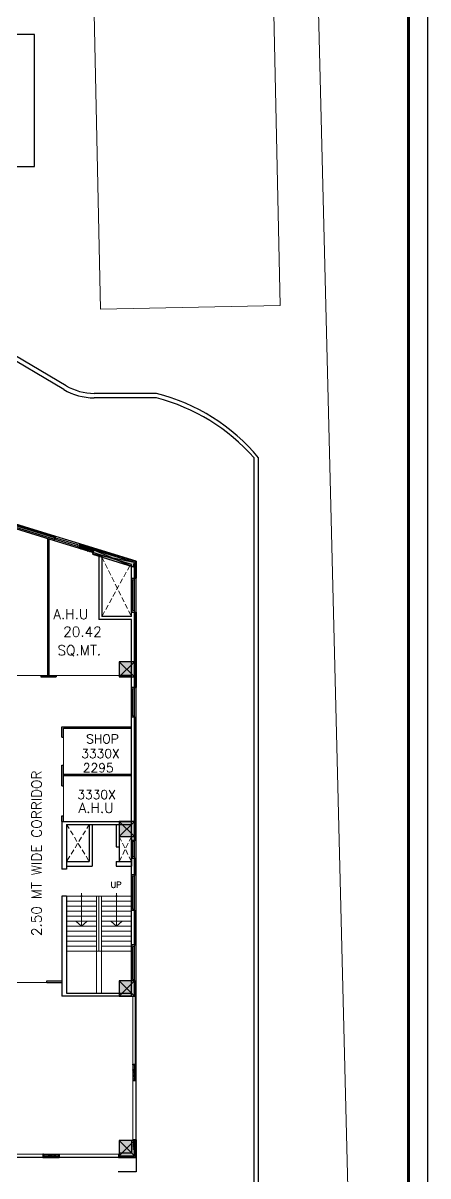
# Model space of a CAD drawing. Extents: x -14054 to 906348, y -36965 to 188562.
# Drawn here: x 132043 to 152336, y 75617 to 133400 of the extents above; entities that cross this region are included whole.
import ezdxf
from ezdxf.enums import TextEntityAlignment as Align

# ---------------------------------------------------------------- set-up
doc = ezdxf.new("R2010")
doc.units = 0
doc.header["$LTSCALE"] = 1000
doc.header["$MEASUREMENT"] = 0
doc.linetypes.add('HIDDEN', pattern=[0.375, 0.25, -0.125])
for name, color, linetype in [('BOR', 5, 'CONTINUOUS'), ('COL', 5, 'CONTINUOUS'), ('COL-TX2', 33, 'CONTINUOUS'), ('DOOR', 6, 'CONTINUOUS'), ('GLASS', 9, 'CONTINUOUS'), ('GNL', 1, 'CONTINUOUS'), ('GRNT', 3, 'CONTINUOUS'), ('HATCH', 9, 'CONTINUOUS'), ('LAYOUT', 7, 'CONTINUOUS'), ('SOLID', 252, 'CONTINUOUS')]:
    doc.layers.add(name, color=color, linetype=linetype)
for name, color, linetype, lineweight in [('HIDDEN', 7, 'HIDDEN', 15), ('STAIR', 4, 'CONTINUOUS', 15), ('TEXT', 3, 'CONTINUOUS', 15), ('WALL', 2, 'CONTINUOUS', 30), ('WIN', 6, 'CONTINUOUS', 9)]:
    doc.layers.add(name, color=color, linetype=linetype, lineweight=lineweight)
doc.styles.add('ROMAN', font='ROMANS')
pattern_1 = [(37.5, (172774.23, -61396.816), (-1.889801, 57.804713), [0, -45.6, 0, -51, 0, -48.75]), (7.5, (172774.23, -61396.816), (53.0933, 84.664382), [0, -24.6, 0, -41.1, 0, -15.75]), (327.5, (172737.33, -61396.816), (93.424256, 0.169772), [0, -15, 0, -54, 0, -70.5]), (317.5, (172737.33, -61396.816), (90.183798, 26.330267), [0, -7.5, 0, -35.4, 0, -40.5])]
pattern_2 = [(50, (172774.23, -61396.816), (71.726018, -6.275213), [7.5, -82.5]), (355, (172774.23, -61396.816), (-13.875133, 75.219213), [6, -66]), (100.4514, (172780.21, -61397.34), (57.850938, 68.943954), [6.37402, -70.11421]), (46.1842, (172774.23, -61376.816), (106.724105, -16.5519), [11.25, -123.75]), (96.6356, (172783.13, -61378.2), (93.46627, 97.41179), [9.56103, -105.1713]), (351.1842, (172774.23, -61376.82), (93.466195, 97.41186), [9, -99]), (21, (172784.23, -61381.816), (59.690705, -40.26189), [7.5, -82.5]), (326, (172784.23, -61381.816), (24.331533, 72.515005), [6, -66]), (71.4514, (172789.207, -61385.17), (84.022263, 32.25305), [6.37402, -70.11421]), (37.5, (172774.232, -61396.816), (1.2159855, 33.2893854), [0, -65.2, 0, -67, 0, -66.25]), (7.5, (172774.232, -61396.816), (26.306954, 39.441171), [0, -38.2, 0, -63.7, 0, -25.25]), (327.5, (172751.932, -61396.816), (53.3822436, -2.255487), [0, -25, 0, -78, 0, -103.5]), (317.5, (172741.93, -61396.816), (58.318617, 10.010498), [0, -32.5, 0, -51.8, 0, -73.5])]

# ---------------------------------------------------------------- blocks, each defined once
blk = doc.blocks.new('*U46')
at = {"layer": 'HATCH'}
h = blk.add_hatch(dxfattribs=at)
h.set_pattern_fill('AR-CONC', color=256, scale=10, style=0)
h.set_pattern_definition(pattern_2)
h.paths.add_polyline_path([(129997.04, 108638.71), (129974.98, 108567.03), (133617.77, 107445.93), (133639.84, 107517.62)])
h.paths.add_polyline_path([(129248.6, 108790.58), (129270.66, 108862.26), (127948.79, 109269.08), (127926.73, 109197.4)])
h = blk.add_hatch(dxfattribs=at)
h.set_pattern_fill('AR-SAND', color=256, scale=30, style=0)
h.set_pattern_definition(pattern_1)
h.paths.add_polyline_path([(130019.1, 108710.4), (129997.04, 108638.71), (133611.16, 107526.44), (133633.22, 107598.12)])
h.paths.add_polyline_path([(129270.66, 108862.26), (129292.72, 108933.95), (127999.52, 109331.94), (127977.46, 109260.26)])
h = blk.add_hatch(dxfattribs=at)
h.set_pattern_fill('AR-CONC', color=256, scale=10, style=0)
h.set_pattern_definition(pattern_2)
h.paths.add_polyline_path([(135539.47, 106854.52), (135561.53, 106926.2), (134839.84, 107148.31), (134817.77, 107076.62)])
h = blk.add_hatch(dxfattribs=at)
h.set_pattern_fill('AR-SAND', color=256, scale=30, style=0)
h.set_pattern_definition(pattern_1)
h.paths.add_polyline_path([(134890.57, 107211.16), (134868.51, 107139.48), (135561.53, 106926.2), (135583.59, 106997.88)])
at = {"layer": 'HATCH', "linetype": 'ByBlock'}
h = blk.add_hatch(dxfattribs=at)
h.set_pattern_fill('AR-CONC', color=256, scale=10, style=0)
h.set_pattern_definition([(220, (264522.86, 16387.43), (6.275213, -71.726018), [7.5, -82.5]), (275, (264522.86, 16387.43), (-75.219213, 13.875133), [6, -66]), (169.5486, (264523.385, 16381.45), (-68.943954, -57.850938), [6.37402, -70.11421]), (223.8158, (264502.86, 16387.43), (16.5519, -106.724105), [11.25, -123.75]), (173.3644, (264504.24, 16378.54), (-97.41179, -93.46627), [9.56103, -105.1713]), (278.8158, (264502.86, 16387.43), (-97.41186, -93.466195), [9, -99]), (249, (264507.86, 16377.43), (40.26189, -59.690705), [7.5, -82.5]), (304, (264507.86, 16377.43), (-72.515005, -24.331533), [6, -66]), (198.5486, (264511.22, 16372.455), (-32.25305, -84.022263), [6.37402, -70.11421]), (232.5, (264522.862, 16387.43), (-33.2893854, -1.2159855), [0, -65.2, 0, -67, 0, -66.25]), (262.5, (264522.86, 16387.43), (-39.441171, -26.306954), [0, -38.2, 0, -63.7, 0, -25.25]), (302.5, (264522.862, 16409.73), (2.255487, -53.3822436), [0, -25, 0, -78, 0, -103.5]), (312.5, (264522.86, 16419.73), (-10.010498, -58.318617), [0, -32.5, 0, -51.8, 0, -73.5])])
h.paths.add_polyline_path([(137624.14, 81183.87), (137549.14, 81183.87), (137549.14, 80423.87), (137624.14, 80423.87)])
at = {"layer": 'HATCH'}
h = blk.add_hatch(dxfattribs=at)
h.set_pattern_fill('AR-SAND', color=256, scale=30, style=0)
h.set_pattern_definition([(37.5, (172774.23, -61824.653), (-1.8898, 57.804713), [0, -45.6, 0, -51, 0, -48.75]), (7.5, (172774.23, -61824.65), (53.0933, 84.66438), [0, -24.6, 0, -41.1, 0, -15.75]), (327.5, (172737.33, -61824.653), (93.424256, 0.169772), [0, -15, 0, -54, 0, -70.5]), (317.5, (172737.33, -61824.65), (90.1838, 26.330267), [0, -7.5, 0, -35.4, 0, -40.5])])
h.paths.add_polyline_path([(137624.14, 77389.38), (137549.14, 77389.38), (137549.14, 76961.54), (137624.14, 76961.54)])
at = {"layer": 'HATCH', "linetype": 'ByBlock'}
h = blk.add_hatch(dxfattribs=at)
h.set_pattern_fill('AR-CONC', color=256, scale=10, style=0)
h.set_pattern_definition([(50, (197866.09, -50269.34), (71.726018, -6.275213), [7.5, -82.5]), (355, (197866.09, -50269.34), (-13.875133, 75.219213), [6, -66]), (100.4514, (197872.07, -50269.864), (57.850938, 68.943954), [6.37402, -70.11421]), (46.1842, (197866.09, -50249.34), (106.724105, -16.5519), [11.25, -123.75]), (96.6356, (197874.98, -50250.72), (93.46627, 97.41179), [9.56103, -105.1713]), (351.1842, (197866.09, -50249.34), (93.466195, 97.41186), [9, -99]), (21, (197876.09, -50254.34), (59.690705, -40.26189), [7.5, -82.5]), (326, (197876.09, -50254.34), (24.331533, 72.515005), [6, -66]), (71.4514, (197881.065, -50257.7), (84.022263, 32.25305), [6.37402, -70.11421]), (37.5, (197866.09, -50269.342), (1.2159855, 33.2893854), [0, -65.2, 0, -67, 0, -66.25]), (7.5, (197866.09, -50269.34), (26.306954, 39.441171), [0, -38.2, 0, -63.7, 0, -25.25]), (327.5, (197843.79, -50269.342), (53.3822436, -2.255487), [0, -25, 0, -78, 0, -103.5]), (317.5, (197833.79, -50269.34), (58.318617, 10.010498), [0, -32.5, 0, -51.8, 0, -73.5])])
h.paths.add_polyline_path([(133829.65, 76629.38), (133829.65, 76704.38), (133069.65, 76704.38), (133069.65, 76629.38)])
at = {"layer": 'SOLID'}
for points in [[(135583.59, 106997.88), (135515.94, 106778.06), (137556.49, 106150.06), (137624.14, 106369.89)], [(135583.59, 106997.88), (135515.94, 106778.06), (137556.49, 106150.06), (137624.14, 106369.89)], [(136864.14, 100626.38), (137624.14, 100626.38), (137624.14, 101386.38), (136864.14, 101386.38)], [(136864.14, 92629.38), (137624.14, 92629.38), (137624.14, 93389.38), (136864.14, 93389.38)], [(136864.14, 84629.38), (137624.14, 84629.38), (137624.14, 85389.38), (136864.14, 85389.38)], [(136864.14, 76629.38), (137624.14, 76629.38), (137624.14, 77389.38), (136864.14, 77389.38)]]:
    blk.add_hatch(color=256, dxfattribs=at).paths.add_polyline_path(points)
at = {"layer": 'BOR', "color": 2, "ltscale": 140}
blk.add_lwpolyline([(19201.98, 141154.49), (19201.98, 46410.42), (152335.61, 46410.42), (152335.61, 141154.49)], close=True, dxfattribs=at)
at = {"layer": 'BOR', "ltscale": 140, "const_width": 162.65}
blk.add_lwpolyline([(151359.7, 47386.33), (20177.89, 47386.33), (20177.89, 140178.57), (151359.7, 140178.57)], close=True, dxfattribs=at)
at = {"layer": 'COL', "color": 7}
for p, q in [((135583.59, 106997.88), (137556.49, 106150.06)), ((137624.14, 106369.89), (135515.94, 106778.06)), ((137624.14, 101386.38), (136864.14, 100626.38)), ((136864.14, 101386.38), (137624.14, 100626.38)), ((137624.14, 93389.38), (136864.14, 92629.38)), ((136864.14, 93389.38), (137624.14, 92629.38)), ((137624.14, 93389.38), (136864.14, 92629.38)), ((136864.14, 93389.38), (137624.14, 92629.38)), ((137624.14, 85389.38), (136864.14, 84629.38)), ((136864.14, 85389.38), (137624.14, 84629.38)), ((137624.14, 77389.38), (136864.14, 76629.38)), ((136864.14, 77389.38), (137624.14, 76629.38))]:
    blk.add_line(p, q, dxfattribs=at)
at = {"layer": 'COL'}
for points in [[(135583.59, 106997.88), (135515.94, 106778.06), (137556.49, 106150.06), (137624.14, 106369.89)], [(136864.14, 100626.38), (137624.14, 100626.38), (137624.14, 101386.38), (136864.14, 101386.38)], [(136864.14, 92629.38), (137624.14, 92629.38), (137624.14, 93389.38), (136864.14, 93389.38)], [(136864.14, 84629.38), (137624.14, 84629.38), (137624.14, 85389.38), (136864.14, 85389.38)], [(136864.14, 76629.38), (137624.14, 76629.38), (137624.14, 77389.38), (136864.14, 77389.38)]]:
    blk.add_lwpolyline(points, close=True, dxfattribs=at)
at = {"layer": 'COL-TX2'}
for p, q in [((137704.14, 76549.38), (137704.14, 75827.41)), ((137704.14, 75827.41), (136804.14, 75827.41))]:
    blk.add_line(p, q, dxfattribs=at)
at = {"layer": 'DOOR', "linetype": 'Continuous'}
blk.add_line((136864.05, 92119.38), (136864.05, 91369.38), dxfattribs=at)
at = {"layer": 'GLASS'}
for p, q in [((134885.43, 107296.45), (133685.43, 107665.76)), ((134768.15, 107170.37), (133711.52, 107495.56)), ((134790.21, 107242.05), (133733.58, 107567.24)), ((134817.77, 107076.62), (133617.77, 107445.93)), ((137474.14, 103878.14), (137474.14, 105569.96)), ((137549.14, 103953.14), (137549.14, 105494.96)), ((137624.14, 103953.14), (137624.14, 105494.96)), ((137704.14, 103878.14), (137704.14, 105569.96)), ((137474.14, 98605.69), (137474.14, 100105.69)), ((137549.14, 98680.69), (137549.14, 100030.69)), ((137624.14, 98680.69), (137624.14, 100030.69)), ((137704.14, 98605.69), (137704.14, 100105.69)), ((137474.06, 91551.25), (137474.06, 92451.25)), ((137549.06, 91626.25), (137549.06, 92376.25)), ((137624.06, 91626.25), (137624.06, 92376.25)), ((137704.06, 91551.25), (137704.06, 92451.25)), ((137474.06, 88912.89), (137474.06, 90712.89)), ((137549.06, 88987.89), (137549.06, 90637.89)), ((137624.06, 88987.89), (137624.06, 90637.89)), ((137704.06, 88912.89), (137704.06, 90712.89)), ((137474.06, 85392.89), (137474.06, 87192.89)), ((137549.06, 85467.89), (137549.06, 87117.89)), ((137624.06, 85467.89), (137624.06, 87117.89)), ((137704.06, 85392.89), (137704.06, 87192.89))]:
    blk.add_line(p, q, dxfattribs=at)
at = {"layer": 'GNL', "ltscale": 140}
for p, q in [((137704.14, 106428.97), (137674.14, 106406.81)), ((137674.14, 106406.81), (137674.14, 105569.96)), ((137704.14, 106428.97), (137704.14, 105569.96)), ((137674.14, 100105.69), (137674.14, 103878.14)), ((137704.14, 103878.14), (137704.14, 100105.69)), ((137674.14, 92451.25), (137674.14, 98605.69)), ((137704.14, 92451.25), (137704.14, 98605.69)), ((137674.14, 90712.89), (137674.14, 91551.25)), ((137704.14, 90712.89), (137704.14, 91551.25)), ((137674.14, 87192.89), (137674.14, 88912.89)), ((137704.14, 87192.89), (137704.14, 88912.89)), ((137674.14, 81213.87), (137674.14, 85392.89)), ((137704.14, 81213.87), (137704.14, 85392.89)), ((137704.14, 77419.38), (137704.14, 80393.87))]:
    blk.add_line(p, q, dxfattribs=at)
at = {"layer": 'GNL'}
for p, q in [((137624.14, 105569.96), (137704.14, 105569.96)), ((137624.14, 103878.14), (137704.14, 103878.14)), ((137624.14, 100105.69), (137704.14, 100105.69)), ((137624.14, 98605.69), (137704.14, 98605.69)), ((137624.14, 92451.25), (137704.14, 92451.25)), ((137624.14, 91551.25), (137704.14, 91551.25)), ((137624.14, 90712.89), (137704.14, 90712.89)), ((137624.14, 88912.89), (137704.14, 88912.89)), ((137624.14, 87192.89), (137704.06, 87192.89)), ((137624.14, 85392.89), (137704.06, 85392.89))]:
    blk.add_line(p, q, dxfattribs=at)
at = {"layer": 'GRNT', "ltscale": 140}
for p, q in [((133685.43, 107665.76), (127994.38, 109417.22)), ((133647.93, 107645.91), (128014.23, 109379.73)), ((137704.14, 106428.97), (134885.43, 107296.45)), ((137674.14, 106406.81), (134905.28, 107258.95))]:
    blk.add_line(p, q, dxfattribs=at)
at = {"layer": 'GRNT'}
for p, q in [((133611.16, 107526.44), (133647.93, 107645.91)), ((134861.9, 107219.99), (134885.43, 107296.45)), ((134868.51, 107139.48), (134905.28, 107258.95)), ((137549.14, 81213.87), (137704.14, 81213.87)), ((137549.14, 81183.87), (137549.14, 81213.87)), ((137624.14, 81183.87), (137674.14, 81183.87)), ((137674.14, 81183.87), (137674.14, 80423.87)), ((137674.14, 80423.87), (137674.14, 81183.87)), ((137704.14, 80393.87), (137704.14, 81213.87)), ((137549.14, 80423.87), (137549.14, 80393.87)), ((137549.14, 80393.87), (137704.14, 80393.87)), ((137624.14, 80423.87), (137674.14, 80423.87)), ((137704.14, 77419.38), (137549.14, 77419.38)), ((137549.14, 77419.38), (137549.14, 77389.38)), ((137674.14, 77389.38), (137549.14, 77389.38)), ((137674.14, 77389.38), (137674.14, 76579.38)), ((137704.14, 77419.38), (137704.14, 76549.38)), ((133039.65, 76704.38), (133039.65, 76549.38)), ((133069.65, 76704.38), (133039.65, 76704.38)), ((133039.65, 76549.38), (133859.65, 76549.38)), ((133069.65, 76629.38), (133069.65, 76579.38)), ((133069.65, 76579.38), (133829.65, 76579.38)), ((133829.65, 76704.38), (133859.65, 76704.38)), ((133829.65, 76629.38), (133829.65, 76579.38)), ((133859.65, 76704.38), (133859.65, 76549.38)), ((136834.14, 76704.38), (136834.14, 76549.38)), ((136834.14, 76704.38), (136864.14, 76704.38)), ((136834.14, 76549.38), (137704.14, 76549.38)), ((136864.14, 76629.38), (136864.14, 76579.38)), ((136864.14, 76579.38), (137674.14, 76579.38))]:
    blk.add_line(p, q, dxfattribs=at)
at = {"layer": 'HATCH'}
blk.add_line((133661.9, 107589.3), (133685.43, 107665.76), dxfattribs=at)
at = {"layer": 'HIDDEN'}
for p, q in [((135999.14, 106628.39), (137474.14, 103664.38)), ((137394.14, 106199.2), (135999.14, 103664.38)), ((134224.05, 93239.61), (135364.05, 91369.38)), ((135364.05, 93239.61), (134224.06, 91369.38)), ((137474.05, 92629.38), (136864.05, 91369.38)), ((136864.14, 92629.38), (137474.06, 91369.38))]:
    blk.add_line(p, q, dxfattribs=at)
at = {"layer": 'LAYOUT', "lineweight": 0}
for p, q in [((145831.27, 174221.15), (148528.58, 66909.83)), ((135927.79, 119055.04), (135246.39, 150398.11)), ((144244.4, 150593.73), (144925.8, 119250.66)), ((144925.8, 119250.66), (135927.79, 119055.04))]:
    blk.add_line(p, q, dxfattribs=at)
at = {"layer": 'LAYOUT'}
for p, q in [((132621.29, 132818.69), (129021.24, 132818.69)), ((132621.29, 126218.59), (132621.29, 132818.69)), ((129096.24, 126218.59), (132621.29, 126218.59))]:
    blk.add_line(p, q, dxfattribs=at)
at = {"layer": 'LAYOUT', "linetype": 'Continuous'}
for p, q in [((134082.62, 115032.21), (127027.69, 119201.23)), ((134197.09, 115225.92), (127142.16, 119394.94)), ((138735.77, 114839.96), (135608.88, 114839.96)), ((138735.77, 114614.96), (135608.88, 114614.96)), ((143620.08, 66677.38), (143620.08, 111615.62)), ((143845.09, 66677.38), (143845.09, 111615.62))]:
    blk.add_line(p, q, dxfattribs=at)
for centre, radius, start, end in [((135608.88, 117615), 3000.05, 239.4196113, 270), ((135608.88, 117615), 2775.04, 239.4196113, 270), ((136329.85, 105363.42), 9775.93, 39.7583149, 75.7823434), ((136171.2, 104962.02), 9987.8, 41.7723475, 75.12151)]:
    blk.add_arc(centre, radius, start, end, dxfattribs=at)
at = {"layer": 'STAIR'}
for p, q in [((135724.11, 89639.38), (134224.11, 89639.38)), ((135974.07, 89639.38), (137474.07, 89639.38)), ((135724.1, 89389.38), (134224.1, 89389.38)), ((135724.1, 89139.38), (134224.1, 89139.38)), ((135974.07, 89389.38), (137474.07, 89389.38)), ((135974.07, 89139.38), (137474.07, 89139.38)), ((135724.1, 88889.38), (134224.1, 88889.38)), ((135724.1, 88639.38), (134224.1, 88639.38)), ((135974.07, 88889.38), (137474.07, 88889.38)), ((135974.08, 88639.38), (137474.08, 88639.38)), ((135724.1, 88389.38), (134224.1, 88389.38)), ((135724.1, 88139.38), (134224.1, 88139.38)), ((135724.1, 87889.38), (134224.1, 87889.38)), ((135974.08, 88389.38), (137474.08, 88389.38)), ((135974.08, 88139.38), (137474.08, 88139.38)), ((135974.08, 87889.38), (137474.08, 87889.38)), ((135724.09, 87639.38), (134224.09, 87639.38)), ((135724.09, 87389.38), (134224.09, 87389.38)), ((135974.08, 87639.38), (137474.08, 87639.38)), ((135974.08, 87389.38), (137474.08, 87389.38)), ((135724.09, 87139.38), (134224.09, 87139.38)), ((135724.09, 86889.38), (134224.09, 86889.38)), ((135724.09, 86889.38), (135724.09, 84779.38)), ((135974.08, 87139.38), (137474.08, 87139.38)), ((135974.08, 86889.38), (137474.08, 86889.38)), ((135974.08, 86889.38), (135974.08, 84779.38))]:
    blk.add_line(p, q, dxfattribs=at)
at = {"layer": 'STAIR', "linetype": 'Continuous'}
for p, q in [((134974.11, 88139.38), (134974.11, 89789.38)), ((136724.07, 88139.38), (136724.07, 89789.38))]:
    blk.add_line(p, q, dxfattribs=at)
at = {"layer": 'STAIR', "color": 3}
blk.add_line((135849.09, 86889.38), (135849.09, 89639.38), dxfattribs=at)
at = {"layer": 'STAIR', "linetype": 'Continuous', "const_width": 50}
for points in [[(134974.11, 89664.38, 1), (134974.11, 89614.38, 1)], [(136724.07, 89664.38, 1), (136724.07, 89614.38, 1)]]:
    blk.add_lwpolyline(points, format="xyb", close=True, dxfattribs=at)
at = {"layer": 'STAIR', "color": 3}
blk.add_lwpolyline([(135974.07, 89639.38), (135724.08, 89639.38), (135724.07, 89639.38), (135724.08, 86889.38), (135724.09, 86889.38), (135974.08, 86889.38)], close=True, dxfattribs=at)
at = {"layer": 'STAIR', "linetype": 'Continuous'}
for points in [[(134686.42, 88389.38), (134974.11, 88139.38), (135261.79, 88389.38)], [(136436.39, 88389.38), (136724.07, 88139.38), (137011.75, 88389.38)]]:
    blk.add_lwpolyline(points, dxfattribs=at)
at = {"layer": 'TEXT', "color": 3, "ltscale": 140}
blk.add_line((143624.14, 71677.38), (143624.14, 106369.89), dxfattribs=at)
at = {"layer": 'WALL', "color": 2, "ltscale": 140}
for p, q in [((133639.84, 107517.62), (127948.79, 109269.08)), ((133633.22, 107598.12), (127999.52, 109331.94)), ((133617.77, 107445.93), (127926.73, 109197.4)), ((133617.77, 107445.93), (133661.9, 107589.3)), ((134817.77, 107076.62), (134839.84, 107148.31)), ((137474.14, 106259.11), (134817.77, 107076.62)), ((135561.53, 106926.2), (134839.84, 107148.31)), ((137624.14, 106369.89), (134890.57, 107211.16)), ((137624.14, 105569.96), (137624.14, 106369.89)), ((137474.14, 105569.96), (137474.14, 106259.11)), ((137474.14, 105569.96), (137624.14, 105569.96)), ((137474.14, 103664.38), (137474.14, 103878.14)), ((137474.14, 103878.14), (137624.14, 103878.14)), ((137474.14, 100105.69), (137474.14, 103514.38)), ((137624.14, 100105.69), (137624.14, 103878.14)), ((137624.14, 100105.69), (137474.14, 100105.69)), ((137474.14, 93389.38), (137474.14, 98605.69)), ((137624.14, 98605.69), (137474.14, 98605.69)), ((137624.14, 92451.25), (137624.14, 98605.69)), ((137474.14, 92451.25), (137474.14, 93389.38)), ((137474.14, 90712.89), (137474.14, 91551.25)), ((137624.14, 90712.89), (137624.14, 91551.25)), ((137624.14, 90712.89), (137474.14, 90712.89)), ((137624.14, 88912.89), (137474.14, 88912.89)), ((137474.14, 87192.89), (137474.14, 88912.89)), ((137624.14, 87192.89), (137624.14, 88912.89)), ((137624.14, 87192.89), (137474.14, 87192.89)), ((137474.14, 84629.38), (137474.14, 85392.89)), ((137624.14, 85392.89), (137474.14, 85392.89)), ((137624.14, 84629.38), (137624.14, 85392.89)), ((137549.14, 77389.38), (137474.14, 77389.38)), ((137549.14, 77389.38), (137549.14, 77389.38)), ((137624.14, 76629.38), (137624.14, 77389.38))]:
    blk.add_line(p, q, dxfattribs=at)
at = {"layer": 'WALL'}
for p, q in [((133281.64, 100704.38), (133281.64, 107549.38)), ((133356.64, 100704.38), (133356.64, 107526.3)), ((132939.14, 100704.38), (132939.14, 100629.38)), ((132939.14, 100704.38), (133699.14, 100704.38)), ((132939.14, 100629.38), (133699.14, 100629.38)), ((133699.14, 100704.38), (133699.14, 100629.38)), ((137474.14, 100704.38), (136864.14, 100704.38)), ((136864.14, 100704.38), (136864.14, 100629.38)), ((137474.14, 100629.38), (136864.14, 100629.38)), ((133994.05, 98129.38), (137474.14, 98129.37)), ((133994.05, 97602.04), (133994.05, 98129.38)), ((134069.05, 98054.38), (137474.14, 98054.37)), ((134069.05, 97602.04), (134069.05, 98054.38)), ((133994.05, 97602.04), (134069.05, 97602.04)), ((133994.05, 96202.05), (134069.05, 96202.05)), ((133994.05, 95173.45), (133994.05, 96202.05)), ((134069.05, 95173.45), (134069.05, 96202.05)), ((134069.05, 95759.38), (137474.14, 95759.38)), ((134069.05, 95684.38), (137474.14, 95684.38)), ((133994.05, 95173.45), (134069.05, 95173.45)), ((133994.05, 93389.38), (133994.05, 93673.45)), ((133994.05, 93673.45), (134069.05, 93673.45)), ((134069.05, 93389.38), (134069.05, 93673.45)), ((134224.1, 90989.38), (133994.06, 90989.38)), ((134224.1, 91139.38), (134224.06, 91139.38)), ((134224.11, 89639.38), (133994.07, 89639.38)), ((133234.09, 85314.39), (133234.09, 85389.39)), ((133234.09, 85389.39), (133994.09, 85389.38)), ((133234.09, 85314.39), (133994.09, 85314.38)), ((137474.14, 84629.38), (133994.1, 84629.38)), ((134224.1, 84779.38), (137474.14, 84779.38)), ((137549.14, 81183.87), (137549.14, 80423.87)), ((137624.14, 81183.87), (137549.14, 81183.87)), ((137624.14, 81183.87), (137624.14, 80423.87)), ((137624.14, 81183.87), (137624.14, 80423.87)), ((137549.14, 80423.87), (137624.14, 80423.87)), ((137474.14, 77389.38), (137474.14, 76779.38)), ((133069.65, 76704.38), (133829.65, 76704.38)), ((133069.65, 76629.38), (133069.65, 76704.38)), ((133069.65, 76629.38), (133829.65, 76629.38)), ((133069.65, 76629.38), (133829.65, 76629.38)), ((133829.65, 76704.38), (133829.65, 76629.38)), ((136864.14, 76779.38), (137474.14, 76779.38)), ((136864.14, 76629.38), (137624.14, 76629.38))]:
    blk.add_line(p, q, dxfattribs=at)
at = {"layer": 'WALL', "linetype": 'Continuous'}
for p, q in [((135849.14, 106759.21), (135849.14, 103514.38)), ((135999.14, 106713.05), (135999.14, 103664.38)), ((137474.14, 103514.38), (135849.14, 103514.38)), ((137474.14, 103664.38), (135999.14, 103664.38)), ((133994.05, 93389.38), (133994.06, 90989.38)), ((133994.05, 93389.38), (137474.14, 93389.38)), ((134224.05, 93239.61), (134224.06, 90989.38)), ((134224.05, 93239.38), (137474.14, 93239.38)), ((134224.05, 93239.38), (134224.06, 91369.38)), ((135364.05, 93239.38), (135364.05, 91369.38)), ((135514.05, 93239.61), (135514.05, 91139.38)), ((136714.05, 93239.6), (136714.05, 92119.16)), ((137624.14, 93389.38), (137624.14, 92451.25)), ((136864.14, 92629.16), (136864.05, 92119.16)), ((137474.05, 92629.38), (137474.06, 91139.38)), ((137474.05, 92629.38), (137474.06, 92451.25)), ((136714.05, 92119.16), (136864.05, 92119.16)), ((137474.14, 92451.25), (137624.14, 92451.25)), ((134224.06, 91369.38), (135364.05, 91369.38)), ((136714.05, 91369.38), (137474.06, 91369.38)), ((136714.05, 91369.38), (136714.05, 91139.38)), ((137474.06, 91551.25), (137624.14, 91551.25)), ((137624.06, 91551.25), (137624.06, 90712.89)), ((134224.06, 91139.38), (135514.05, 91139.38)), ((136714.05, 91139.38), (137474.06, 91139.38)), ((133994.07, 89639.38), (133994.1, 84629.38)), ((134224.07, 89639.38), (134224.1, 84779.38))]:
    blk.add_line(p, q, dxfattribs=at)
at = {"layer": 'WIN'}
for p, q in [((129924.14, 100704.38), (132939.14, 100704.38)), ((133699.14, 100704.38), (136864.14, 100704.38)), ((134069.05, 97602.04), (134069.05, 96202.05)), ((134069.05, 95173.45), (134069.05, 93673.45)), ((129924.14, 85314.38), (133234.09, 85314.39)), ((137549.14, 84629.38), (137549.14, 81213.87)), ((137704.14, 84299.38), (137704.14, 81213.87)), ((137549.14, 80393.87), (137549.14, 77419.38)), ((129954.14, 76704.38), (133039.65, 76704.38)), ((129954.14, 76555.38), (133039.65, 76555.38)), ((129954.14, 76549.38), (133039.65, 76549.38)), ((133859.65, 76704.38), (136834.14, 76704.38)), ((133859.65, 76555.38), (136834.14, 76555.38)), ((133859.65, 76549.38), (136834.14, 76549.38))]:
    blk.add_line(p, q, dxfattribs=at)
at = {"layer": 'WIN', "color": 3}
for points in [[(133733.58, 107567.24), (133661.9, 107589.3), (133639.84, 107517.62), (133711.52, 107495.56)], [(134790.21, 107242.05), (134861.9, 107219.99), (134839.84, 107148.31), (134768.15, 107170.37)], [(137624.14, 105494.96), (137624.14, 105569.96), (137549.14, 105569.96), (137549.14, 105494.96)], [(137624.14, 103953.14), (137624.14, 103878.14), (137549.14, 103878.14), (137549.14, 103953.14)], [(137624.14, 100030.69), (137624.14, 100105.69), (137549.14, 100105.69), (137549.14, 100030.69)], [(137624.14, 98680.69), (137624.14, 98605.69), (137549.14, 98605.69), (137549.14, 98680.69)], [(137624.06, 92376.25), (137624.06, 92451.25), (137549.06, 92451.25), (137549.06, 92376.25)], [(137624.06, 91626.25), (137624.06, 91551.25), (137549.06, 91551.25), (137549.06, 91626.25)], [(137624.06, 90637.89), (137624.06, 90712.89), (137549.06, 90712.89), (137549.06, 90637.89)], [(137624.06, 88987.89), (137624.06, 88912.89), (137549.06, 88912.89), (137549.06, 88987.89)], [(137624.06, 87117.89), (137624.06, 87192.89), (137549.06, 87192.89), (137549.06, 87117.89)], [(137624.06, 85467.89), (137624.06, 85392.89), (137549.06, 85392.89), (137549.06, 85467.89)]]:
    blk.add_lwpolyline(points, close=True, dxfattribs=at)
at = {"layer": 'TEXT', "color": 3, "ltscale": 140, "style": 'ROMAN'}
for s, height, p in [('A.H.U', 500, (133557.66, 103525.24)), ('20.42', 500, (134054.78, 102644.58)), (' SQ.MT.', 500, (133425.23, 101714.97)), ('3330X', 450, (134962.22, 96562.71)), ('2295', 450, (135038.18, 95848.38)), ('3330X', 450, (134764.81, 94504.95)), ('A.H.U', 500, (134825.16, 93815.24)), ('UP', 300, (136432.76, 90060.19))]:
    blk.add_text(s, height=height, dxfattribs=at).set_placement(p)
blk.add_text('SHOP', height=450, dxfattribs=at).set_placement((136025.69, 97521.32), align=Align.MIDDLE)
blk.add_text('2.50 MT WIDE CORRIDOR', height=500, rotation=90, dxfattribs=at).set_placement((132968.92, 87640.6))

msp = doc.modelspace()

# ---------------------------------------------------------------- block references
at = {"layer": 'TEXT'}
msp.add_blockref('*U46', (0, 0), dxfattribs=at)

doc.saveas('drawing.dxf')
